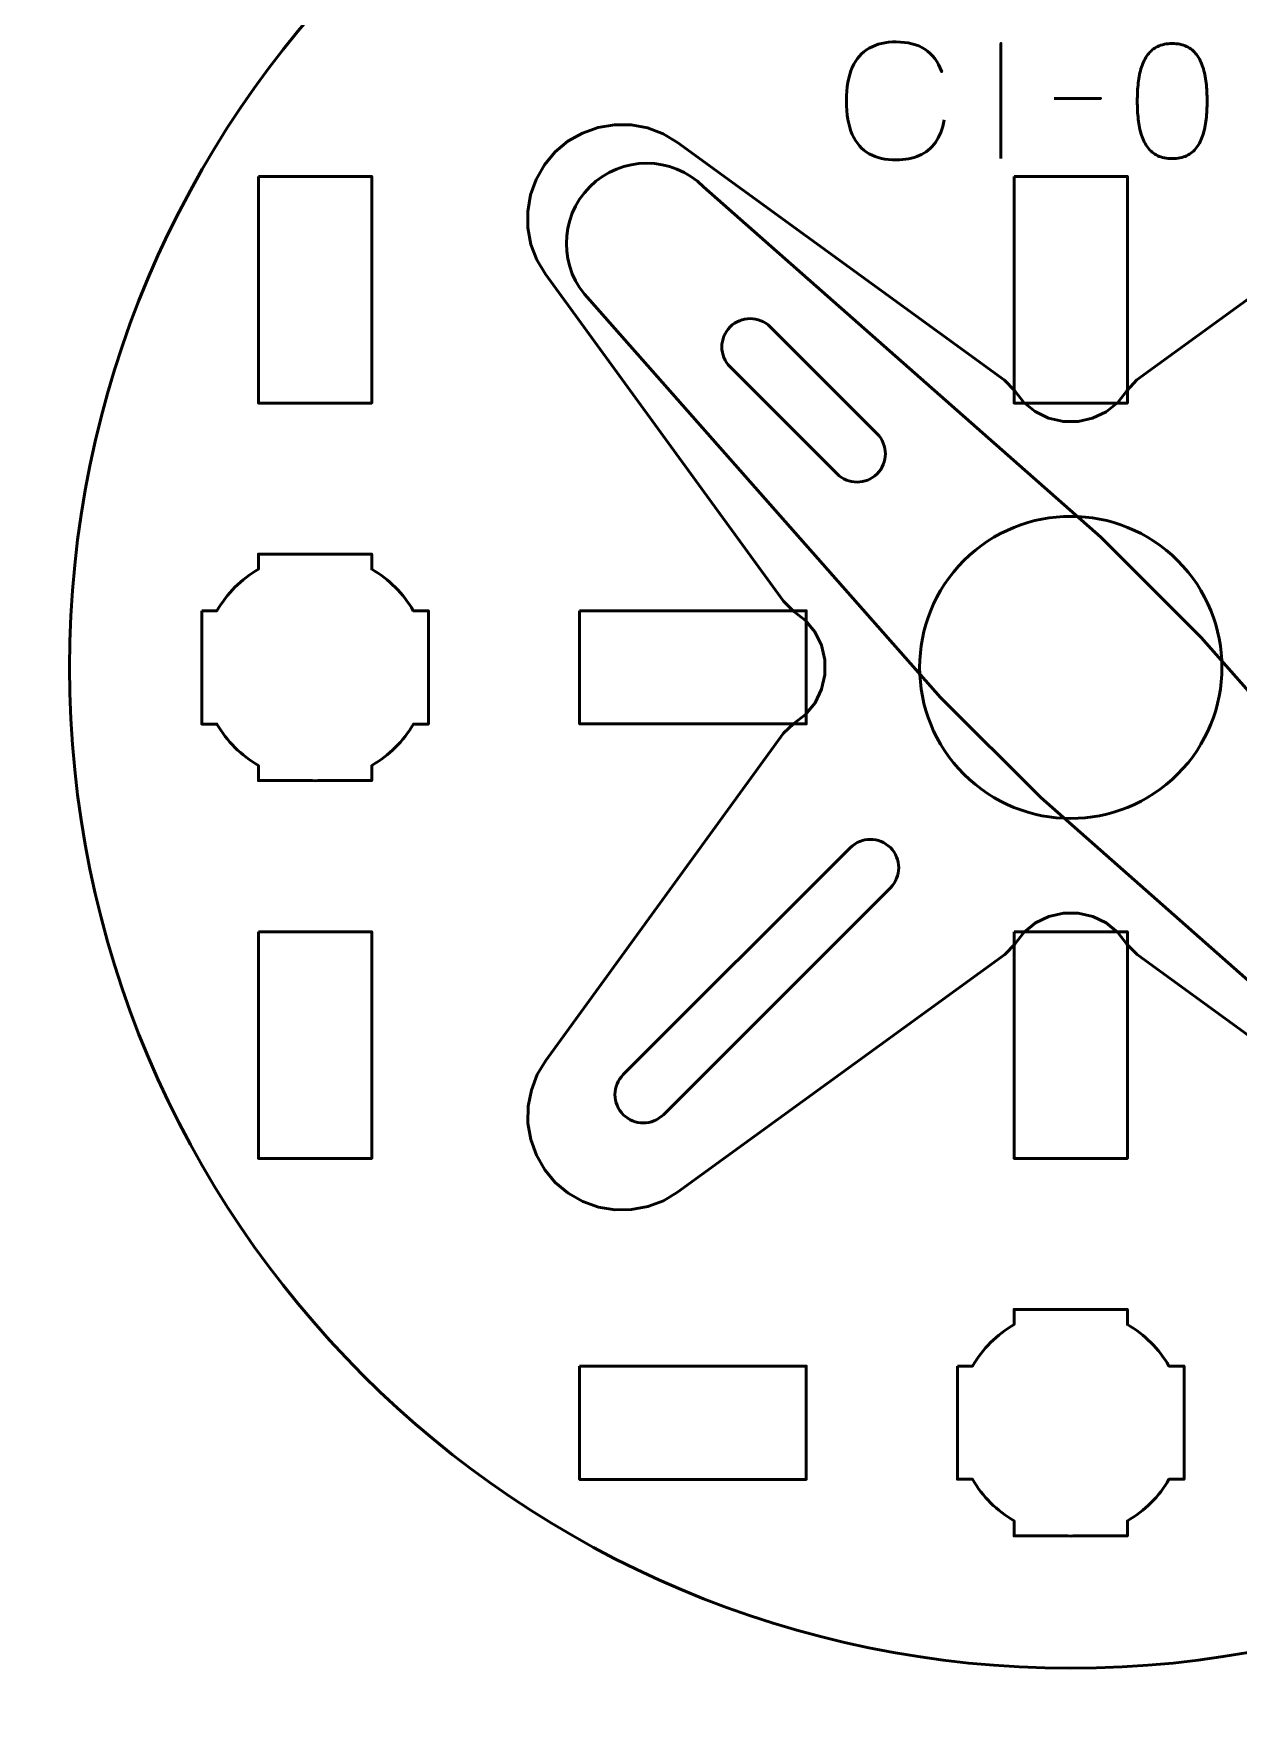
# Model space of a CAD drawing. Header units: centimetres. Extents: x -21 to 0, y -29.7 to 0.
# Drawn here: x -17.045 to -13.856, y -22.825 to -18.372 of the extents above; entities that cross this region are included whole.
import ezdxf

# ---------------------------------------------------------------- set-up
doc = ezdxf.new("R2010")
doc.units = ezdxf.units.CM
doc.header["$MEASUREMENT"] = 0
doc.layers.add('Layer 1', color=7, linetype='Continuous')

msp = doc.modelspace()

# ---------------------------------------------------------------- linework, layer by layer
at = {"layer": 'Layer 1', "color": 114, "lineweight": 53}
msp.add_ellipse((-14.29997, -20.05), major_axis=(0, 2.65), ratio=1, dxfattribs=at)
at = {"layer": 'Layer 1', "color": 22, "lineweight": 53}
msp.add_open_spline([(-21.00003, -29.19995), (-21.00003, -29.19995), (-21.00003, -0.49992), (-21.00003, -0.49992), (-21.00003, -0.49992), (-21.00003, -0.22295), (-20.77694, 0.00004), (-20.49994, 0.00004), (-20.49994, 0.00004), (-20.49994, 0.00004), (-0.50008, 0.00004), (-0.50008, 0.00004), (-0.50008, 0.00004), (-0.22294, 0.00004), (0.00002, -0.22295), (0.00002, -0.49992), (0.00002, -0.49992), (0.00002, -0.49992), (0.00002, -29.19995), (0.00002, -29.19995), (0.00002, -29.19995), (0.00002, -29.47695), (-0.22294, -29.70004), (-0.50008, -29.70004), (-0.50008, -29.70004), (-0.50008, -29.70004), (-20.49994, -29.70004), (-20.49994, -29.70004), (-20.49994, -29.70004), (-20.77694, -29.70004), (-21.00003, -29.47695), (-21.00003, -29.19995)], degree=3, knots=[0, 0, 0, 0, 0.125, 0.125, 0.125, 0.125, 0.25, 0.25, 0.25, 0.25, 0.375, 0.375, 0.375, 0.375, 0.5, 0.5, 0.5, 0.5, 0.625, 0.625, 0.625, 0.625, 0.75, 0.75, 0.75, 0.75, 0.875, 0.875, 0.875, 0.875, 1, 1, 1, 1], dxfattribs=at)
at = {"layer": 'Layer 1', "color": 30, "lineweight": 53}
for points, knots in [([(-14.63482, -18.60033), (-14.63934, -18.62453), (-14.64724, -18.6445), (-14.65832, -18.66016), (-14.65832, -18.66016), (-14.66946, -18.67576), (-14.68372, -18.68733), (-14.70107, -18.69488), (-14.70107, -18.69488), (-14.71836, -18.70243), (-14.73868, -18.70624), (-14.76182, -18.70617), (-14.76182, -18.70617), (-14.78997, -18.70624), (-14.81389, -18.7008), (-14.83351, -18.68973), (-14.83351, -18.68973), (-14.85312, -18.67872), (-14.86808, -18.66172), (-14.87838, -18.63865), (-14.87838, -18.63865), (-14.88868, -18.61557), (-14.89383, -18.58601), (-14.8939, -18.54996), (-14.8939, -18.54996), (-14.89383, -18.51405), (-14.88868, -18.48455), (-14.87838, -18.46148), (-14.87838, -18.46148), (-14.86808, -18.43841), (-14.85312, -18.42134), (-14.83351, -18.41026), (-14.83351, -18.41026), (-14.81389, -18.39918), (-14.78997, -18.39368), (-14.76182, -18.39375), (-14.76182, -18.39375), (-14.73169, -18.39368), (-14.70644, -18.4001), (-14.68612, -18.41301), (-14.68612, -18.41301), (-14.66587, -18.42592), (-14.65098, -18.44589), (-14.6416, -18.47291), (-14.6416, -18.47291), (-14.65098, -18.44589), (-14.66587, -18.42592), (-14.68612, -18.41301), (-14.68612, -18.41301), (-14.70644, -18.4001), (-14.73169, -18.39368), (-14.76182, -18.39375), (-14.76182, -18.39375), (-14.78997, -18.39368), (-14.81389, -18.39918), (-14.83351, -18.41026), (-14.83351, -18.41026), (-14.85312, -18.42134), (-14.86808, -18.43841), (-14.87838, -18.46148), (-14.87838, -18.46148), (-14.88868, -18.48455), (-14.89383, -18.51405), (-14.8939, -18.54996), (-14.8939, -18.54996), (-14.89383, -18.58601), (-14.88868, -18.61557), (-14.87838, -18.63865), (-14.87838, -18.63865), (-14.86808, -18.66172), (-14.85312, -18.67872), (-14.83351, -18.68973), (-14.83351, -18.68973), (-14.81389, -18.7008), (-14.78997, -18.70624), (-14.76182, -18.70617), (-14.76182, -18.70617), (-14.73868, -18.70624), (-14.71836, -18.70243), (-14.70107, -18.69488), (-14.70107, -18.69488), (-14.68372, -18.68733), (-14.66946, -18.67576), (-14.65832, -18.66016), (-14.65832, -18.66016), (-14.64724, -18.6445), (-14.63934, -18.62453), (-14.63482, -18.60033)], [0, 0, 0, 0, 0.0454545, 0.0454545, 0.0454545, 0.0454545, 0.0909091, 0.0909091, 0.0909091, 0.0909091, 0.1363636, 0.1363636, 0.1363636, 0.1363636, 0.1818182, 0.1818182, 0.1818182, 0.1818182, 0.2272727, 0.2272727, 0.2272727, 0.2272727, 0.2727273, 0.2727273, 0.2727273, 0.2727273, 0.3181818, 0.3181818, 0.3181818, 0.3181818, 0.3636364, 0.3636364, 0.3636364, 0.3636364, 0.4090909, 0.4090909, 0.4090909, 0.4090909, 0.4545455, 0.4545455, 0.4545455, 0.4545455, 0.5, 0.5, 0.5, 0.5, 0.5454545, 0.5454545, 0.5454545, 0.5454545, 0.5909091, 0.5909091, 0.5909091, 0.5909091, 0.6363636, 0.6363636, 0.6363636, 0.6363636, 0.6818182, 0.6818182, 0.6818182, 0.6818182, 0.7272727, 0.7272727, 0.7272727, 0.7272727, 0.7727273, 0.7727273, 0.7727273, 0.7727273, 0.8181818, 0.8181818, 0.8181818, 0.8181818, 0.8636364, 0.8636364, 0.8636364, 0.8636364, 0.9090909, 0.9090909, 0.9090909, 0.9090909, 0.9545455, 0.9545455, 0.9545455, 0.9545455, 1, 1, 1, 1]), ([(-14.48496, -18.70278), (-14.48496, -18.70278), (-14.48496, -18.39756), (-14.48496, -18.39756), (-14.48496, -18.39756), (-14.48496, -18.39756), (-14.48496, -18.70278), (-14.48496, -18.70278)], [0, 0, 0, 0, 0.5, 0.5, 0.5, 0.5, 1, 1, 1, 1]), ([(-14.03157, -18.70278), (-14.01676, -18.70271), (-14.00399, -18.7001), (-13.99333, -18.69502), (-13.99333, -18.69502), (-13.98275, -18.68994), (-13.97393, -18.68267), (-13.96688, -18.67343), (-13.96688, -18.67343), (-13.95989, -18.66412), (-13.95439, -18.65311), (-13.9503, -18.64041), (-13.9503, -18.64041), (-13.94627, -18.62771), (-13.94338, -18.61381), (-13.94176, -18.59857), (-13.94176, -18.59857), (-13.94006, -18.58333), (-13.93922, -18.56731), (-13.93929, -18.55038), (-13.93929, -18.55038), (-13.93922, -18.53352), (-13.94006, -18.5175), (-13.94176, -18.50233), (-13.94176, -18.50233), (-13.94338, -18.48716), (-13.94627, -18.47319), (-13.9503, -18.46049), (-13.9503, -18.46049), (-13.95439, -18.44786), (-13.95989, -18.43686), (-13.96688, -18.42747), (-13.96688, -18.42747), (-13.97393, -18.41816), (-13.98275, -18.41089), (-13.99333, -18.40581), (-13.99333, -18.40581), (-14.00399, -18.40066), (-14.01676, -18.39805), (-14.03157, -18.39798), (-14.03157, -18.39798), (-14.04639, -18.39805), (-14.05916, -18.40066), (-14.06982, -18.40581), (-14.06982, -18.40581), (-14.0804, -18.41089), (-14.08922, -18.41816), (-14.09627, -18.42747), (-14.09627, -18.42747), (-14.10326, -18.43686), (-14.10876, -18.44786), (-14.11285, -18.46049), (-14.11285, -18.46049), (-14.11688, -18.47319), (-14.11977, -18.48716), (-14.12139, -18.50233), (-14.12139, -18.50233), (-14.12308, -18.5175), (-14.12393, -18.53352), (-14.12386, -18.55038), (-14.12386, -18.55038), (-14.12393, -18.56731), (-14.12308, -18.58333), (-14.12139, -18.59857), (-14.12139, -18.59857), (-14.11977, -18.61381), (-14.11688, -18.62771), (-14.11285, -18.64041), (-14.11285, -18.64041), (-14.10876, -18.65311), (-14.10326, -18.66412), (-14.09627, -18.67343), (-14.09627, -18.67343), (-14.08922, -18.68267), (-14.0804, -18.68994), (-14.06982, -18.69502), (-14.06982, -18.69502), (-14.05916, -18.7001), (-14.04639, -18.70271), (-14.03157, -18.70278)], [0, 0, 0, 0, 0.05, 0.05, 0.05, 0.05, 0.1, 0.1, 0.1, 0.1, 0.15, 0.15, 0.15, 0.15, 0.2, 0.2, 0.2, 0.2, 0.25, 0.25, 0.25, 0.25, 0.3, 0.3, 0.3, 0.3, 0.35, 0.35, 0.35, 0.35, 0.4, 0.4, 0.4, 0.4, 0.45, 0.45, 0.45, 0.45, 0.5, 0.5, 0.5, 0.5, 0.55, 0.55, 0.55, 0.55, 0.6, 0.6, 0.6, 0.6, 0.65, 0.65, 0.65, 0.65, 0.7, 0.7, 0.7, 0.7, 0.75, 0.75, 0.75, 0.75, 0.8, 0.8, 0.8, 0.8, 0.85, 0.85, 0.85, 0.85, 0.9, 0.9, 0.9, 0.9, 0.95, 0.95, 0.95, 0.95, 1, 1, 1, 1]), ([(-14.03157, -18.70278), (-14.01676, -18.70271), (-14.00399, -18.7001), (-13.99333, -18.69502), (-13.99333, -18.69502), (-13.98275, -18.68994), (-13.97393, -18.68267), (-13.96688, -18.67343), (-13.96688, -18.67343), (-13.95989, -18.66412), (-13.95439, -18.65311), (-13.9503, -18.64041), (-13.9503, -18.64041), (-13.94627, -18.62771), (-13.94338, -18.61381), (-13.94176, -18.59857), (-13.94176, -18.59857), (-13.94006, -18.58333), (-13.93922, -18.56731), (-13.93929, -18.55038), (-13.93929, -18.55038), (-13.93922, -18.53352), (-13.94006, -18.5175), (-13.94176, -18.50233), (-13.94176, -18.50233), (-13.94338, -18.48716), (-13.94627, -18.47319), (-13.9503, -18.46049), (-13.9503, -18.46049), (-13.95439, -18.44786), (-13.95989, -18.43686), (-13.96688, -18.42747), (-13.96688, -18.42747), (-13.97393, -18.41816), (-13.98275, -18.41089), (-13.99333, -18.40581), (-13.99333, -18.40581), (-14.00399, -18.40066), (-14.01676, -18.39805), (-14.03157, -18.39798), (-14.03157, -18.39798), (-14.04639, -18.39805), (-14.05916, -18.40066), (-14.06982, -18.40581), (-14.06982, -18.40581), (-14.0804, -18.41089), (-14.08922, -18.41816), (-14.09627, -18.42747), (-14.09627, -18.42747), (-14.10326, -18.43686), (-14.10876, -18.44786), (-14.11285, -18.46049), (-14.11285, -18.46049), (-14.11688, -18.47319), (-14.11977, -18.48716), (-14.12139, -18.50233), (-14.12139, -18.50233), (-14.12308, -18.5175), (-14.12393, -18.53352), (-14.12386, -18.55038), (-14.12386, -18.55038), (-14.12393, -18.56731), (-14.12308, -18.58333), (-14.12139, -18.59857), (-14.12139, -18.59857), (-14.11977, -18.61381), (-14.11688, -18.62771), (-14.11285, -18.64041), (-14.11285, -18.64041), (-14.10876, -18.65311), (-14.10326, -18.66412), (-14.09627, -18.67343), (-14.09627, -18.67343), (-14.08922, -18.68267), (-14.0804, -18.68994), (-14.06982, -18.69502), (-14.06982, -18.69502), (-14.05916, -18.7001), (-14.04639, -18.70271), (-14.03157, -18.70278)], [0, 0, 0, 0, 0.05, 0.05, 0.05, 0.05, 0.1, 0.1, 0.1, 0.1, 0.15, 0.15, 0.15, 0.15, 0.2, 0.2, 0.2, 0.2, 0.25, 0.25, 0.25, 0.25, 0.3, 0.3, 0.3, 0.3, 0.35, 0.35, 0.35, 0.35, 0.4, 0.4, 0.4, 0.4, 0.45, 0.45, 0.45, 0.45, 0.5, 0.5, 0.5, 0.5, 0.55, 0.55, 0.55, 0.55, 0.6, 0.6, 0.6, 0.6, 0.65, 0.65, 0.65, 0.65, 0.7, 0.7, 0.7, 0.7, 0.75, 0.75, 0.75, 0.75, 0.8, 0.8, 0.8, 0.8, 0.85, 0.85, 0.85, 0.85, 0.9, 0.9, 0.9, 0.9, 0.95, 0.95, 0.95, 0.95, 1, 1, 1, 1]), ([(-14.34399, -18.54318), (-14.34399, -18.54318), (-14.2208, -18.54318), (-14.2208, -18.54318), (-14.2208, -18.54318), (-14.2208, -18.54318), (-14.34399, -18.54318), (-14.34399, -18.54318)], [0, 0, 0, 0, 0.5, 0.5, 0.5, 0.5, 1, 1, 1, 1]), ([(-15.34123, -18.6598), (-15.34123, -18.6598), (-14.47529, -19.28937), (-14.47529, -19.28937), (-14.47529, -19.28937), (-14.47529, -19.28937), (-14.4484, -19.31738), (-14.4484, -19.31738), (-14.4484, -19.31738), (-14.4484, -19.31738), (-14.42432, -19.34819), (-14.42432, -19.34819), (-14.42432, -19.34819), (-14.42432, -19.34819), (-14.39407, -19.37283), (-14.39407, -19.37283), (-14.39407, -19.37283), (-14.39407, -19.37283), (-14.35879, -19.39019), (-14.35879, -19.39019), (-14.35879, -19.39019), (-14.35879, -19.39019), (-14.31957, -19.39916), (-14.31957, -19.39916), (-14.31957, -19.39916), (-14.31957, -19.39916), (-14.28036, -19.39915), (-14.28036, -19.39915), (-14.28036, -19.39915), (-14.28036, -19.39915), (-14.24228, -19.39019), (-14.24228, -19.39019), (-14.24228, -19.39019), (-14.24228, -19.39019), (-14.20643, -19.37338), (-14.20643, -19.37338), (-14.20643, -19.37338), (-14.20643, -19.37338), (-14.17562, -19.34818), (-14.17562, -19.34818), (-14.17562, -19.34818), (-14.17562, -19.34818), (-14.15155, -19.31738), (-14.15155, -19.31738), (-14.15155, -19.31738), (-14.15155, -19.31738), (-14.12522, -19.28881), (-14.12522, -19.28881), (-14.12522, -19.28881), (-14.12522, -19.28881), (-13.25927, -18.66036), (-13.25927, -18.66036), (-13.25927, -18.66036), (-13.25927, -18.66036), (-13.22174, -18.63739), (-13.22174, -18.63739), (-13.22174, -18.63739), (-13.22174, -18.63739), (-13.18086, -18.62228), (-13.18086, -18.62228), (-13.18086, -18.62228), (-13.18086, -18.62228), (-13.13772, -18.61387), (-13.13772, -18.61387), (-13.13772, -18.61387), (-13.13772, -18.61387), (-13.09348, -18.61331), (-13.09348, -18.61331), (-13.09348, -18.61331), (-13.09348, -18.61331), (-13.04979, -18.62115), (-13.04979, -18.62115), (-13.04979, -18.62115), (-13.04979, -18.62115), (-13.00834, -18.63572), (-13.00834, -18.63572), (-13.00834, -18.63572), (-13.00834, -18.63572), (-12.9697, -18.65756), (-12.9697, -18.65756), (-12.9697, -18.65756), (-12.9697, -18.65756), (-12.93609, -18.68556), (-12.93609, -18.68556), (-12.93609, -18.68556), (-12.93609, -18.68556), (-12.90752, -18.71973), (-12.90752, -18.71973), (-12.90752, -18.71973), (-12.90752, -18.71973), (-12.88568, -18.75838), (-12.88568, -18.75838), (-12.88568, -18.75838), (-12.88568, -18.75838), (-12.87111, -18.79982), (-12.87111, -18.79982), (-12.87111, -18.79982), (-12.87111, -18.79982), (-12.86383, -18.84296), (-12.86383, -18.84296), (-12.86383, -18.84296), (-12.86383, -18.84296), (-12.86439, -18.8872), (-12.86439, -18.8872), (-12.86439, -18.8872), (-12.86439, -18.8872), (-12.87224, -18.9309), (-12.87224, -18.9309), (-12.87224, -18.9309), (-12.87224, -18.9309), (-12.88735, -18.97178), (-12.88735, -18.97178), (-12.88735, -18.97178), (-12.88735, -18.97178), (-12.91032, -19.00931), (-12.91032, -19.00931), (-12.91032, -19.00931), (-12.91032, -19.00931), (-13.53933, -19.8747), (-13.53933, -19.8747), (-13.53933, -19.8747), (-13.53933, -19.8747), (-13.56735, -19.90158), (-13.56735, -19.90158), (-13.56735, -19.90158), (-13.56735, -19.90158), (-13.59814, -19.92566), (-13.59814, -19.92566), (-13.59814, -19.92566), (-13.59814, -19.92566), (-13.62334, -19.95647), (-13.62334, -19.95647), (-13.62334, -19.95647), (-13.62334, -19.95647), (-13.64015, -19.99232), (-13.64015, -19.99232), (-13.64015, -19.99232), (-13.64015, -19.99232), (-13.64911, -20.03039), (-13.64911, -20.03039), (-13.64911, -20.03039), (-13.64911, -20.03039), (-13.64912, -20.06961), (-13.64912, -20.06961), (-13.64912, -20.06961), (-13.64912, -20.06961), (-13.64072, -20.10826), (-13.64072, -20.10826), (-13.64072, -20.10826), (-13.64072, -20.10826), (-13.62335, -20.14355), (-13.62335, -20.14355), (-13.62335, -20.14355), (-13.62335, -20.14355), (-13.59815, -20.17436), (-13.59815, -20.17436), (-13.59815, -20.17436), (-13.59815, -20.17436), (-13.56734, -20.19844), (-13.56734, -20.19844), (-13.56734, -20.19844), (-13.56734, -20.19844), (-13.53933, -20.22532), (-13.53933, -20.22532), (-13.53933, -20.22532), (-13.53933, -20.22532), (-12.91033, -21.0907), (-12.91033, -21.0907), (-12.91033, -21.0907), (-12.91033, -21.0907), (-12.88737, -21.12822), (-12.88737, -21.12822), (-12.88737, -21.12822), (-12.88737, -21.12822), (-12.87168, -21.16966), (-12.87168, -21.16966), (-12.87168, -21.16966), (-12.87168, -21.16966), (-12.86385, -21.21336), (-12.86385, -21.21336), (-12.86385, -21.21336), (-12.86385, -21.21336), (-12.86329, -21.2576), (-12.86329, -21.2576), (-12.86329, -21.2576), (-12.86329, -21.2576), (-12.87056, -21.30073), (-12.87056, -21.30073), (-12.87056, -21.30073), (-12.87056, -21.30073), (-12.88513, -21.34218), (-12.88513, -21.34218), (-12.88513, -21.34218), (-12.88513, -21.34218), (-12.90697, -21.38083), (-12.90697, -21.38083), (-12.90697, -21.38083), (-12.90697, -21.38083), (-12.93497, -21.41444), (-12.93497, -21.41444), (-12.93497, -21.41444), (-12.93497, -21.41444), (-12.96914, -21.443), (-12.96914, -21.443), (-12.96914, -21.443), (-12.96914, -21.443), (-13.0078, -21.46485), (-13.0078, -21.46485), (-13.0078, -21.46485), (-13.0078, -21.46485), (-13.04925, -21.47942), (-13.04925, -21.47942), (-13.04925, -21.47942), (-13.04925, -21.47942), (-13.09237, -21.48669), (-13.09237, -21.48669), (-13.09237, -21.48669), (-13.09237, -21.48669), (-13.13662, -21.48613), (-13.13662, -21.48613), (-13.13662, -21.48613), (-13.13662, -21.48613), (-13.18031, -21.4783), (-13.18031, -21.4783), (-13.18031, -21.4783), (-13.18031, -21.4783), (-13.22176, -21.46261), (-13.22176, -21.46261), (-13.22176, -21.46261), (-13.22176, -21.46261), (-13.25928, -21.43965), (-13.25928, -21.43965), (-13.25928, -21.43965), (-13.25928, -21.43965), (-14.12465, -20.81064), (-14.12465, -20.81064), (-14.12465, -20.81064), (-14.12465, -20.81064), (-14.15154, -20.78264), (-14.15154, -20.78264), (-14.15154, -20.78264), (-14.15154, -20.78264), (-14.17562, -20.75183), (-14.17562, -20.75183), (-14.17562, -20.75183), (-14.17562, -20.75183), (-14.20643, -20.72663), (-14.20643, -20.72663), (-14.20643, -20.72663), (-14.20643, -20.72663), (-14.24172, -20.70926), (-14.24172, -20.70926), (-14.24172, -20.70926), (-14.24172, -20.70926), (-14.28037, -20.70086), (-14.28037, -20.70086), (-14.28037, -20.70086), (-14.28037, -20.70086), (-14.31958, -20.70086), (-14.31958, -20.70086), (-14.31958, -20.70086), (-14.31958, -20.70086), (-14.35766, -20.70983), (-14.35766, -20.70983), (-14.35766, -20.70983), (-14.35766, -20.70983), (-14.39351, -20.72663), (-14.39351, -20.72663), (-14.39351, -20.72663), (-14.39351, -20.72663), (-14.42432, -20.75184), (-14.42432, -20.75184), (-14.42432, -20.75184), (-14.42432, -20.75184), (-14.4484, -20.78264), (-14.4484, -20.78264), (-14.4484, -20.78264), (-14.4484, -20.78264), (-14.47472, -20.81009), (-14.47472, -20.81009), (-14.47472, -20.81009), (-14.47472, -20.81009), (-15.34066, -21.43965), (-15.34066, -21.43965), (-15.34066, -21.43965), (-15.34066, -21.43965), (-15.37818, -21.46261), (-15.37818, -21.46261), (-15.37818, -21.46261), (-15.37818, -21.46261), (-15.41908, -21.47774), (-15.41908, -21.47774), (-15.41908, -21.47774), (-15.41908, -21.47774), (-15.46277, -21.48557), (-15.46277, -21.48557), (-15.46277, -21.48557), (-15.46277, -21.48557), (-15.50701, -21.48614), (-15.50701, -21.48614), (-15.50701, -21.48614), (-15.50701, -21.48614), (-15.55014, -21.47886), (-15.55014, -21.47886), (-15.55014, -21.47886), (-15.55014, -21.47886), (-15.59158, -21.46429), (-15.59158, -21.46429), (-15.59158, -21.46429), (-15.59158, -21.46429), (-15.63024, -21.44245), (-15.63024, -21.44245), (-15.63024, -21.44245), (-15.63024, -21.44245), (-15.66441, -21.41388), (-15.66441, -21.41388), (-15.66441, -21.41388), (-15.66441, -21.41388), (-15.69241, -21.38027), (-15.69241, -21.38027), (-15.69241, -21.38027), (-15.69241, -21.38027), (-15.71424, -21.34163), (-15.71424, -21.34163), (-15.71424, -21.34163), (-15.71424, -21.34163), (-15.72882, -21.30018), (-15.72882, -21.30018), (-15.72882, -21.30018), (-15.72882, -21.30018), (-15.73666, -21.25649), (-15.73666, -21.25649), (-15.73666, -21.25649), (-15.73666, -21.25649), (-15.7361, -21.21224), (-15.7361, -21.21224), (-15.7361, -21.21224), (-15.7361, -21.21224), (-15.7277, -21.16912), (-15.7277, -21.16912), (-15.7277, -21.16912), (-15.7277, -21.16912), (-15.71257, -21.12822), (-15.71257, -21.12822), (-15.71257, -21.12822), (-15.71257, -21.12822), (-15.68961, -21.0907), (-15.68961, -21.0907), (-15.68961, -21.0907), (-15.68961, -21.0907), (-15.06061, -20.2242), (-15.06061, -20.2242), (-15.06061, -20.2242), (-15.06061, -20.2242), (-15.0326, -20.19844), (-15.0326, -20.19844), (-15.0326, -20.19844), (-15.0326, -20.19844), (-15.0018, -20.17436), (-15.0018, -20.17436), (-15.0018, -20.17436), (-15.0018, -20.17436), (-14.97659, -20.14355), (-14.97659, -20.14355), (-14.97659, -20.14355), (-14.97659, -20.14355), (-14.95979, -20.1077), (-14.95979, -20.1077), (-14.95979, -20.1077), (-14.95979, -20.1077), (-14.95083, -20.06961), (-14.95083, -20.06961), (-14.95083, -20.06961), (-14.95083, -20.06961), (-14.95082, -20.03041), (-14.95082, -20.03041), (-14.95082, -20.03041), (-14.95082, -20.03041), (-14.95979, -19.99119), (-14.95979, -19.99119), (-14.95979, -19.99119), (-14.95979, -19.99119), (-14.97715, -19.95591), (-14.97715, -19.95591), (-14.97715, -19.95591), (-14.97715, -19.95591), (-15.00179, -19.92567), (-15.00179, -19.92567), (-15.00179, -19.92567), (-15.00179, -19.92567), (-15.0326, -19.90158), (-15.0326, -19.90158), (-15.0326, -19.90158), (-15.0326, -19.90158), (-15.06061, -19.87469), (-15.06061, -19.87469), (-15.06061, -19.87469), (-15.06061, -19.87469), (-15.69018, -19.00875), (-15.69018, -19.00875), (-15.69018, -19.00875), (-15.69018, -19.00875), (-15.71314, -18.97123), (-15.71314, -18.97123), (-15.71314, -18.97123), (-15.71314, -18.97123), (-15.72883, -18.92978), (-15.72883, -18.92978), (-15.72883, -18.92978), (-15.72883, -18.92978), (-15.73666, -18.88609), (-15.73666, -18.88609), (-15.73666, -18.88609), (-15.73666, -18.88609), (-15.73667, -18.8424), (-15.73667, -18.8424), (-15.73667, -18.8424), (-15.73667, -18.8424), (-15.72995, -18.79872), (-15.72995, -18.79872), (-15.72995, -18.79872), (-15.72995, -18.79872), (-15.71482, -18.75783), (-15.71482, -18.75783), (-15.71482, -18.75783), (-15.71482, -18.75783), (-15.69297, -18.71917), (-15.69297, -18.71917), (-15.69297, -18.71917), (-15.69297, -18.71917), (-15.66441, -18.685), (-15.66441, -18.685), (-15.66441, -18.685), (-15.66441, -18.685), (-15.6308, -18.657), (-15.6308, -18.657), (-15.6308, -18.657), (-15.6308, -18.657), (-15.59215, -18.63516), (-15.59215, -18.63516), (-15.59215, -18.63516), (-15.59215, -18.63516), (-15.55126, -18.62003), (-15.55126, -18.62003), (-15.55126, -18.62003), (-15.55126, -18.62003), (-15.50758, -18.61331), (-15.50758, -18.61331), (-15.50758, -18.61331), (-15.50758, -18.61331), (-15.46389, -18.61332), (-15.46389, -18.61332), (-15.46389, -18.61332), (-15.46389, -18.61332), (-15.42019, -18.62115), (-15.42019, -18.62115), (-15.42019, -18.62115), (-15.42019, -18.62115), (-15.37875, -18.63684), (-15.37875, -18.63684), (-15.37875, -18.63684), (-15.37875, -18.63684), (-15.34123, -18.6598), (-15.34123, -18.6598)], [0, 0, 0, 0, 0.0086207, 0.0086207, 0.0086207, 0.0086207, 0.0172414, 0.0172414, 0.0172414, 0.0172414, 0.0258621, 0.0258621, 0.0258621, 0.0258621, 0.0344828, 0.0344828, 0.0344828, 0.0344828, 0.0431034, 0.0431034, 0.0431034, 0.0431034, 0.0517241, 0.0517241, 0.0517241, 0.0517241, 0.0603448, 0.0603448, 0.0603448, 0.0603448, 0.0689655, 0.0689655, 0.0689655, 0.0689655, 0.0775862, 0.0775862, 0.0775862, 0.0775862, 0.0862069, 0.0862069, 0.0862069, 0.0862069, 0.0948276, 0.0948276, 0.0948276, 0.0948276, 0.1034483, 0.1034483, 0.1034483, 0.1034483, 0.112069, 0.112069, 0.112069, 0.112069, 0.1206897, 0.1206897, 0.1206897, 0.1206897, 0.1293103, 0.1293103, 0.1293103, 0.1293103, 0.137931, 0.137931, 0.137931, 0.137931, 0.1465517, 0.1465517, 0.1465517, 0.1465517, 0.1551724, 0.1551724, 0.1551724, 0.1551724, 0.1637931, 0.1637931, 0.1637931, 0.1637931, 0.1724138, 0.1724138, 0.1724138, 0.1724138, 0.1810345, 0.1810345, 0.1810345, 0.1810345, 0.1896552, 0.1896552, 0.1896552, 0.1896552, 0.1982759, 0.1982759, 0.1982759, 0.1982759, 0.2068966, 0.2068966, 0.2068966, 0.2068966, 0.2155172, 0.2155172, 0.2155172, 0.2155172, 0.2241379, 0.2241379, 0.2241379, 0.2241379, 0.2327586, 0.2327586, 0.2327586, 0.2327586, 0.2413793, 0.2413793, 0.2413793, 0.2413793, 0.25, 0.25, 0.25, 0.25, 0.2586207, 0.2586207, 0.2586207, 0.2586207, 0.2672414, 0.2672414, 0.2672414, 0.2672414, 0.2758621, 0.2758621, 0.2758621, 0.2758621, 0.2844828, 0.2844828, 0.2844828, 0.2844828, 0.2931034, 0.2931034, 0.2931034, 0.2931034, 0.3017241, 0.3017241, 0.3017241, 0.3017241, 0.3103448, 0.3103448, 0.3103448, 0.3103448, 0.3189655, 0.3189655, 0.3189655, 0.3189655, 0.3275862, 0.3275862, 0.3275862, 0.3275862, 0.3362069, 0.3362069, 0.3362069, 0.3362069, 0.3448276, 0.3448276, 0.3448276, 0.3448276, 0.3534483, 0.3534483, 0.3534483, 0.3534483, 0.362069, 0.362069, 0.362069, 0.362069, 0.3706897, 0.3706897, 0.3706897, 0.3706897, 0.3793103, 0.3793103, 0.3793103, 0.3793103, 0.387931, 0.387931, 0.387931, 0.387931, 0.3965517, 0.3965517, 0.3965517, 0.3965517, 0.4051724, 0.4051724, 0.4051724, 0.4051724, 0.4137931, 0.4137931, 0.4137931, 0.4137931, 0.4224138, 0.4224138, 0.4224138, 0.4224138, 0.4310345, 0.4310345, 0.4310345, 0.4310345, 0.4396552, 0.4396552, 0.4396552, 0.4396552, 0.4482759, 0.4482759, 0.4482759, 0.4482759, 0.4568966, 0.4568966, 0.4568966, 0.4568966, 0.4655172, 0.4655172, 0.4655172, 0.4655172, 0.4741379, 0.4741379, 0.4741379, 0.4741379, 0.4827586, 0.4827586, 0.4827586, 0.4827586, 0.4913793, 0.4913793, 0.4913793, 0.4913793, 0.5, 0.5, 0.5, 0.5, 0.5086207, 0.5086207, 0.5086207, 0.5086207, 0.5172414, 0.5172414, 0.5172414, 0.5172414, 0.5258621, 0.5258621, 0.5258621, 0.5258621, 0.5344828, 0.5344828, 0.5344828, 0.5344828, 0.5431034, 0.5431034, 0.5431034, 0.5431034, 0.5517241, 0.5517241, 0.5517241, 0.5517241, 0.5603448, 0.5603448, 0.5603448, 0.5603448, 0.5689655, 0.5689655, 0.5689655, 0.5689655, 0.5775862, 0.5775862, 0.5775862, 0.5775862, 0.5862069, 0.5862069, 0.5862069, 0.5862069, 0.5948276, 0.5948276, 0.5948276, 0.5948276, 0.6034483, 0.6034483, 0.6034483, 0.6034483, 0.612069, 0.612069, 0.612069, 0.612069, 0.6206897, 0.6206897, 0.6206897, 0.6206897, 0.6293103, 0.6293103, 0.6293103, 0.6293103, 0.637931, 0.637931, 0.637931, 0.637931, 0.6465517, 0.6465517, 0.6465517, 0.6465517, 0.6551724, 0.6551724, 0.6551724, 0.6551724, 0.6637931, 0.6637931, 0.6637931, 0.6637931, 0.6724138, 0.6724138, 0.6724138, 0.6724138, 0.6810345, 0.6810345, 0.6810345, 0.6810345, 0.6896552, 0.6896552, 0.6896552, 0.6896552, 0.6982759, 0.6982759, 0.6982759, 0.6982759, 0.7068966, 0.7068966, 0.7068966, 0.7068966, 0.7155172, 0.7155172, 0.7155172, 0.7155172, 0.7241379, 0.7241379, 0.7241379, 0.7241379, 0.7327586, 0.7327586, 0.7327586, 0.7327586, 0.7413793, 0.7413793, 0.7413793, 0.7413793, 0.75, 0.75, 0.75, 0.75, 0.7586207, 0.7586207, 0.7586207, 0.7586207, 0.7672414, 0.7672414, 0.7672414, 0.7672414, 0.7758621, 0.7758621, 0.7758621, 0.7758621, 0.7844828, 0.7844828, 0.7844828, 0.7844828, 0.7931034, 0.7931034, 0.7931034, 0.7931034, 0.8017241, 0.8017241, 0.8017241, 0.8017241, 0.8103448, 0.8103448, 0.8103448, 0.8103448, 0.8189655, 0.8189655, 0.8189655, 0.8189655, 0.8275862, 0.8275862, 0.8275862, 0.8275862, 0.8362069, 0.8362069, 0.8362069, 0.8362069, 0.8448276, 0.8448276, 0.8448276, 0.8448276, 0.8534483, 0.8534483, 0.8534483, 0.8534483, 0.862069, 0.862069, 0.862069, 0.862069, 0.8706897, 0.8706897, 0.8706897, 0.8706897, 0.8793103, 0.8793103, 0.8793103, 0.8793103, 0.887931, 0.887931, 0.887931, 0.887931, 0.8965517, 0.8965517, 0.8965517, 0.8965517, 0.9051724, 0.9051724, 0.9051724, 0.9051724, 0.9137931, 0.9137931, 0.9137931, 0.9137931, 0.9224138, 0.9224138, 0.9224138, 0.9224138, 0.9310345, 0.9310345, 0.9310345, 0.9310345, 0.9396552, 0.9396552, 0.9396552, 0.9396552, 0.9482759, 0.9482759, 0.9482759, 0.9482759, 0.9568966, 0.9568966, 0.9568966, 0.9568966, 0.9655172, 0.9655172, 0.9655172, 0.9655172, 0.9741379, 0.9741379, 0.9741379, 0.9741379, 0.9827586, 0.9827586, 0.9827586, 0.9827586, 0.9913793, 0.9913793, 0.9913793, 0.9913793, 1, 1, 1, 1]), ([(-14.37952, -20.39471), (-14.37952, -20.39471), (-14.64468, -20.12955), (-14.64468, -20.12955), (-14.64468, -20.12955), (-14.64468, -20.12955), (-15.57276, -19.07773), (-15.57276, -19.07773), (-15.57276, -19.07773), (-15.65552, -18.99497), (-15.65552, -18.85997), (-15.57276, -18.77721), (-15.57276, -18.77721), (-15.49, -18.69445), (-15.355, -18.69445), (-15.27224, -18.77721), (-15.27224, -18.77721), (-15.27224, -18.77721), (-14.22042, -19.70529), (-14.22042, -19.70529), (-14.22042, -19.70529), (-14.22042, -19.70529), (-13.95526, -19.97045), (-13.95526, -19.97045), (-13.95526, -19.97045), (-13.95526, -19.97045), (-13.02718, -21.02227), (-13.02718, -21.02227), (-13.02718, -21.02227), (-12.94442, -21.10503), (-12.94442, -21.24003), (-13.02718, -21.32279), (-13.02718, -21.32279), (-13.10994, -21.40555), (-13.24494, -21.40555), (-13.3277, -21.32279), (-13.3277, -21.32279), (-13.3277, -21.32279), (-14.37952, -20.39471), (-14.37952, -20.39471)], [0, 0, 0, 0, 0.1, 0.1, 0.1, 0.1, 0.2, 0.2, 0.2, 0.2, 0.3, 0.3, 0.3, 0.3, 0.4, 0.4, 0.4, 0.4, 0.5, 0.5, 0.5, 0.5, 0.6, 0.6, 0.6, 0.6, 0.7, 0.7, 0.7, 0.7, 0.8, 0.8, 0.8, 0.8, 0.9, 0.9, 0.9, 0.9, 1, 1, 1, 1])]:
    msp.add_open_spline(points, degree=3, knots=knots, dxfattribs=at)
at = {"layer": 'Layer 1', "lineweight": 53}
for points, knots in [([(-16.44994, -18.74991), (-16.44994, -18.74991), (-16.14994, -18.74991), (-16.14994, -18.74991), (-16.14994, -18.74991), (-16.14994, -18.74991), (-16.14994, -19.34992), (-16.14994, -19.34992), (-16.14994, -19.34992), (-16.14994, -19.34992), (-16.44994, -19.34992), (-16.44994, -19.34992), (-16.44994, -19.34992), (-16.44994, -19.34992), (-16.44994, -18.74991), (-16.44994, -18.74991)], [0, 0, 0, 0, 0.25, 0.25, 0.25, 0.25, 0.5, 0.5, 0.5, 0.5, 0.75, 0.75, 0.75, 0.75, 1, 1, 1, 1]), ([(-14.45001, -18.74991), (-14.45001, -18.74991), (-14.15001, -18.74991), (-14.15001, -18.74991), (-14.15001, -18.74991), (-14.15001, -18.74991), (-14.15001, -19.34992), (-14.15001, -19.34992), (-14.15001, -19.34992), (-14.15001, -19.34992), (-14.45001, -19.34992), (-14.45001, -19.34992), (-14.45001, -19.34992), (-14.45001, -19.34992), (-14.45001, -18.74991), (-14.45001, -18.74991)], [0, 0, 0, 0, 0.25, 0.25, 0.25, 0.25, 0.5, 0.5, 0.5, 0.5, 0.75, 0.75, 0.75, 0.75, 1, 1, 1, 1]), ([(-16.59997, -19.89994), (-16.59997, -19.89994), (-16.55977, -19.89994), (-16.55977, -19.89994), (-16.55977, -19.89994), (-16.53344, -19.85442), (-16.49548, -19.81649), (-16.44997, -19.79016), (-16.44997, -19.79016), (-16.44997, -19.79016), (-16.44997, -19.74994), (-16.44997, -19.74994), (-16.44997, -19.74994), (-16.44997, -19.74994), (-16.14997, -19.74994), (-16.14997, -19.74994), (-16.14997, -19.74994), (-16.14997, -19.74994), (-16.14997, -19.79013), (-16.14997, -19.79013), (-16.14997, -19.79013), (-16.10444, -19.81646), (-16.06645, -19.85441), (-16.04009, -19.89994), (-16.04009, -19.89994), (-16.04009, -19.89994), (-15.99997, -19.89994), (-15.99997, -19.89994), (-15.99997, -19.89994), (-15.99997, -19.89994), (-15.99997, -20.04536), (-15.99997, -20.04536), (-15.99997, -20.04536), (-15.99997, -20.04536), (-15.99991, -20.05001), (-15.99991, -20.05001), (-15.99991, -20.05001), (-15.99991, -20.05001), (-15.99997, -20.05465), (-15.99997, -20.05465), (-15.99997, -20.05465), (-15.99997, -20.05465), (-15.99997, -20.19994), (-15.99997, -20.19994), (-15.99997, -20.19994), (-15.99997, -20.19994), (-16.04004, -20.19994), (-16.04004, -20.19994), (-16.04004, -20.19994), (-16.06639, -20.24551), (-16.10439, -20.28352), (-16.14997, -20.30988), (-16.14997, -20.30988), (-16.14997, -20.30988), (-16.14997, -20.34994), (-16.14997, -20.34994), (-16.14997, -20.34994), (-16.14997, -20.34994), (-16.29325, -20.34994), (-16.29325, -20.34994), (-16.29325, -20.34994), (-16.29325, -20.34994), (-16.29992, -20.35002), (-16.29992, -20.35002), (-16.29992, -20.35002), (-16.29992, -20.35002), (-16.3066, -20.34994), (-16.3066, -20.34994), (-16.3066, -20.34994), (-16.3066, -20.34994), (-16.44997, -20.34994), (-16.44997, -20.34994), (-16.44997, -20.34994), (-16.44997, -20.34994), (-16.44997, -20.30984), (-16.44997, -20.30984), (-16.44997, -20.30984), (-16.49551, -20.28348), (-16.53349, -20.24549), (-16.55982, -20.19994), (-16.55982, -20.19994), (-16.55982, -20.19994), (-16.59997, -20.19994), (-16.59997, -20.19994), (-16.59997, -20.19994), (-16.59997, -20.19994), (-16.59997, -19.89994), (-16.59997, -19.89994)], [0, 0, 0, 0, 0.0454545, 0.0454545, 0.0454545, 0.0454545, 0.0909091, 0.0909091, 0.0909091, 0.0909091, 0.1363636, 0.1363636, 0.1363636, 0.1363636, 0.1818182, 0.1818182, 0.1818182, 0.1818182, 0.2272727, 0.2272727, 0.2272727, 0.2272727, 0.2727273, 0.2727273, 0.2727273, 0.2727273, 0.3181818, 0.3181818, 0.3181818, 0.3181818, 0.3636364, 0.3636364, 0.3636364, 0.3636364, 0.4090909, 0.4090909, 0.4090909, 0.4090909, 0.4545455, 0.4545455, 0.4545455, 0.4545455, 0.5, 0.5, 0.5, 0.5, 0.5454545, 0.5454545, 0.5454545, 0.5454545, 0.5909091, 0.5909091, 0.5909091, 0.5909091, 0.6363636, 0.6363636, 0.6363636, 0.6363636, 0.6818182, 0.6818182, 0.6818182, 0.6818182, 0.7272727, 0.7272727, 0.7272727, 0.7272727, 0.7727273, 0.7727273, 0.7727273, 0.7727273, 0.8181818, 0.8181818, 0.8181818, 0.8181818, 0.8636364, 0.8636364, 0.8636364, 0.8636364, 0.9090909, 0.9090909, 0.9090909, 0.9090909, 0.9545455, 0.9545455, 0.9545455, 0.9545455, 1, 1, 1, 1]), ([(-15.59996, -19.89986), (-15.59996, -19.89986), (-14.99995, -19.89986), (-14.99995, -19.89986), (-14.99995, -19.89986), (-14.99995, -19.89986), (-14.99995, -20.19986), (-14.99995, -20.19986), (-14.99995, -20.19986), (-14.99995, -20.19986), (-15.59996, -20.19986), (-15.59996, -20.19986), (-15.59996, -20.19986), (-15.59996, -20.19986), (-15.59996, -19.89986), (-15.59996, -19.89986)], [0, 0, 0, 0, 0.25, 0.25, 0.25, 0.25, 0.5, 0.5, 0.5, 0.5, 0.75, 0.75, 0.75, 0.75, 1, 1, 1, 1]), ([(-16.44994, -20.74998), (-16.44994, -20.74998), (-16.14994, -20.74998), (-16.14994, -20.74998), (-16.14994, -20.74998), (-16.14994, -20.74998), (-16.14994, -21.34998), (-16.14994, -21.34998), (-16.14994, -21.34998), (-16.14994, -21.34998), (-16.44994, -21.34998), (-16.44994, -21.34998), (-16.44994, -21.34998), (-16.44994, -21.34998), (-16.44994, -20.74998), (-16.44994, -20.74998)], [0, 0, 0, 0, 0.25, 0.25, 0.25, 0.25, 0.5, 0.5, 0.5, 0.5, 0.75, 0.75, 0.75, 0.75, 1, 1, 1, 1]), ([(-14.45001, -20.74998), (-14.45001, -20.74998), (-14.15001, -20.74998), (-14.15001, -20.74998), (-14.15001, -20.74998), (-14.15001, -20.74998), (-14.15001, -21.34998), (-14.15001, -21.34998), (-14.15001, -21.34998), (-14.15001, -21.34998), (-14.45001, -21.34998), (-14.45001, -21.34998), (-14.45001, -21.34998), (-14.45001, -21.34998), (-14.45001, -20.74998), (-14.45001, -20.74998)], [0, 0, 0, 0, 0.25, 0.25, 0.25, 0.25, 0.5, 0.5, 0.5, 0.5, 0.75, 0.75, 0.75, 0.75, 1, 1, 1, 1]), ([(-14.59997, -21.89994), (-14.59997, -21.89994), (-14.55977, -21.89994), (-14.55977, -21.89994), (-14.55977, -21.89994), (-14.53344, -21.85442), (-14.49548, -21.81649), (-14.44997, -21.79016), (-14.44997, -21.79016), (-14.44997, -21.79016), (-14.44997, -21.74994), (-14.44997, -21.74994), (-14.44997, -21.74994), (-14.44997, -21.74994), (-14.14997, -21.74994), (-14.14997, -21.74994), (-14.14997, -21.74994), (-14.14997, -21.74994), (-14.14997, -21.79013), (-14.14997, -21.79013), (-14.14997, -21.79013), (-14.10444, -21.81646), (-14.06645, -21.85441), (-14.04009, -21.89994), (-14.04009, -21.89994), (-14.04009, -21.89994), (-13.99997, -21.89994), (-13.99997, -21.89994), (-13.99997, -21.89994), (-13.99997, -21.89994), (-13.99997, -22.04536), (-13.99997, -22.04536), (-13.99997, -22.04536), (-13.99997, -22.04536), (-13.99991, -22.05001), (-13.99991, -22.05001), (-13.99991, -22.05001), (-13.99991, -22.05001), (-13.99997, -22.05465), (-13.99997, -22.05465), (-13.99997, -22.05465), (-13.99997, -22.05465), (-13.99997, -22.19994), (-13.99997, -22.19994), (-13.99997, -22.19994), (-13.99997, -22.19994), (-14.04004, -22.19994), (-14.04004, -22.19994), (-14.04004, -22.19994), (-14.06639, -22.24551), (-14.10439, -22.28352), (-14.14997, -22.30988), (-14.14997, -22.30988), (-14.14997, -22.30988), (-14.14997, -22.34994), (-14.14997, -22.34994), (-14.14997, -22.34994), (-14.14997, -22.34994), (-14.29325, -22.34994), (-14.29325, -22.34994), (-14.29325, -22.34994), (-14.29325, -22.34994), (-14.29992, -22.35002), (-14.29992, -22.35002), (-14.29992, -22.35002), (-14.29992, -22.35002), (-14.3066, -22.34994), (-14.3066, -22.34994), (-14.3066, -22.34994), (-14.3066, -22.34994), (-14.44997, -22.34994), (-14.44997, -22.34994), (-14.44997, -22.34994), (-14.44997, -22.34994), (-14.44997, -22.30984), (-14.44997, -22.30984), (-14.44997, -22.30984), (-14.49551, -22.28348), (-14.53349, -22.24549), (-14.55982, -22.19994), (-14.55982, -22.19994), (-14.55982, -22.19994), (-14.59997, -22.19994), (-14.59997, -22.19994), (-14.59997, -22.19994), (-14.59997, -22.19994), (-14.59997, -21.89994), (-14.59997, -21.89994)], [0, 0, 0, 0, 0.0454545, 0.0454545, 0.0454545, 0.0454545, 0.0909091, 0.0909091, 0.0909091, 0.0909091, 0.1363636, 0.1363636, 0.1363636, 0.1363636, 0.1818182, 0.1818182, 0.1818182, 0.1818182, 0.2272727, 0.2272727, 0.2272727, 0.2272727, 0.2727273, 0.2727273, 0.2727273, 0.2727273, 0.3181818, 0.3181818, 0.3181818, 0.3181818, 0.3636364, 0.3636364, 0.3636364, 0.3636364, 0.4090909, 0.4090909, 0.4090909, 0.4090909, 0.4545455, 0.4545455, 0.4545455, 0.4545455, 0.5, 0.5, 0.5, 0.5, 0.5454545, 0.5454545, 0.5454545, 0.5454545, 0.5909091, 0.5909091, 0.5909091, 0.5909091, 0.6363636, 0.6363636, 0.6363636, 0.6363636, 0.6818182, 0.6818182, 0.6818182, 0.6818182, 0.7272727, 0.7272727, 0.7272727, 0.7272727, 0.7727273, 0.7727273, 0.7727273, 0.7727273, 0.8181818, 0.8181818, 0.8181818, 0.8181818, 0.8636364, 0.8636364, 0.8636364, 0.8636364, 0.9090909, 0.9090909, 0.9090909, 0.9090909, 0.9545455, 0.9545455, 0.9545455, 0.9545455, 1, 1, 1, 1]), ([(-15.59996, -21.89996), (-15.59996, -21.89996), (-14.99995, -21.89996), (-14.99995, -21.89996), (-14.99995, -21.89996), (-14.99995, -21.89996), (-14.99995, -22.19997), (-14.99995, -22.19997), (-14.99995, -22.19997), (-14.99995, -22.19997), (-15.59996, -22.19997), (-15.59996, -22.19997), (-15.59996, -22.19997), (-15.59996, -22.19997), (-15.59996, -21.89996), (-15.59996, -21.89996)], [0, 0, 0, 0, 0.25, 0.25, 0.25, 0.25, 0.5, 0.5, 0.5, 0.5, 0.75, 0.75, 0.75, 0.75, 1, 1, 1, 1])]:
    msp.add_open_spline(points, degree=3, knots=knots, dxfattribs=at)
at = {"layer": 'Layer 1', "color": 250, "lineweight": 53}
for points, knots in [([(-15.09546, -19.14844), (-15.12474, -19.11916), (-15.17225, -19.11916), (-15.20153, -19.14844), (-15.20153, -19.14844), (-15.23081, -19.17772), (-15.23081, -19.22522), (-15.20153, -19.2545), (-15.20153, -19.2545), (-15.20153, -19.2545), (-14.91868, -19.53735), (-14.91868, -19.53735), (-14.91868, -19.53735), (-14.8894, -19.56663), (-14.8419, -19.56663), (-14.81262, -19.53735), (-14.81262, -19.53735), (-14.78334, -19.50807), (-14.78334, -19.46056), (-14.81262, -19.43128), (-14.81262, -19.43128), (-14.81262, -19.43128), (-15.09546, -19.14844), (-15.09546, -19.14844)], [0, 0, 0, 0, 0.1666667, 0.1666667, 0.1666667, 0.1666667, 0.3333333, 0.3333333, 0.3333333, 0.3333333, 0.5, 0.5, 0.5, 0.5, 0.6666667, 0.6666667, 0.6666667, 0.6666667, 0.8333333, 0.8333333, 0.8333333, 0.8333333, 1, 1, 1, 1]), ([(-14.58281, -19.76716), (-14.42663, -19.61097), (-14.17331, -19.61097), (-14.01713, -19.76716), (-14.01713, -19.76716), (-13.86094, -19.92334), (-13.86094, -20.17666), (-14.01713, -20.33284), (-14.01713, -20.33284), (-14.17331, -20.48903), (-14.42663, -20.48903), (-14.58281, -20.33284), (-14.58281, -20.33284), (-14.739, -20.17666), (-14.739, -19.92334), (-14.58281, -19.76716)], [0, 0, 0, 0, 0.25, 0.25, 0.25, 0.25, 0.5, 0.5, 0.5, 0.5, 0.75, 0.75, 0.75, 0.75, 1, 1, 1, 1]), ([(-15.3783, -21.2344), (-15.40758, -21.26369), (-15.45509, -21.26369), (-15.48437, -21.2344), (-15.48437, -21.2344), (-15.51365, -21.20512), (-15.51365, -21.15762), (-15.48437, -21.12834), (-15.48437, -21.12834), (-15.48437, -21.12834), (-14.88333, -20.5273), (-14.88333, -20.5273), (-14.88333, -20.5273), (-14.85405, -20.49802), (-14.80654, -20.49802), (-14.77726, -20.5273), (-14.77726, -20.5273), (-14.74798, -20.55658), (-14.74798, -20.60408), (-14.77726, -20.63336), (-14.77726, -20.63336), (-14.77726, -20.63336), (-15.3783, -21.2344), (-15.3783, -21.2344)], [0, 0, 0, 0, 0.1666667, 0.1666667, 0.1666667, 0.1666667, 0.3333333, 0.3333333, 0.3333333, 0.3333333, 0.5, 0.5, 0.5, 0.5, 0.6666667, 0.6666667, 0.6666667, 0.6666667, 0.8333333, 0.8333333, 0.8333333, 0.8333333, 1, 1, 1, 1])]:
    msp.add_open_spline(points, degree=3, knots=knots, dxfattribs=at)

doc.saveas('drawing.dxf')
